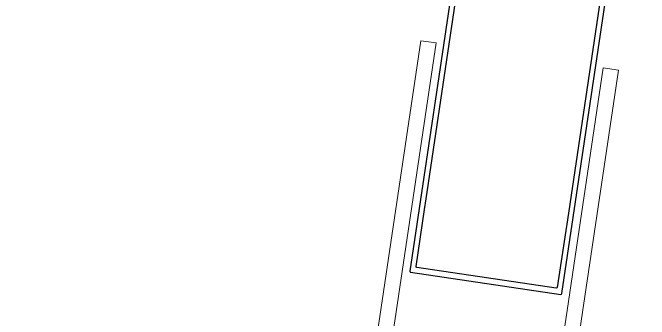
# Model space of a CAD drawing. Header units: millimetres. Extents: x 62878 to 70819, y -67946 to -61850.
# Drawn here: x 66731.2 to 66751.9, y -61932.83 to -61922.85 of the extents above; entities that cross this region are included whole.
import ezdxf

# ---------------------------------------------------------------- set-up
doc = ezdxf.new("R2010")
doc.units = ezdxf.units.MM
doc.linetypes.add('HIDDEN', pattern=[0.375, 0.25, -0.125])
for name, color, linetype, lineweight in [('BA DÖŞ.-yeni', 11, 'Continuous', 30), ('Dog_dos_yeni', 63, 'Continuous', 5), ('DOGRAMA', 171, 'Continuous', 0)]:
    doc.layers.add(name, color=color, linetype=linetype, lineweight=lineweight)

msp = doc.modelspace()

# ---------------------------------------------------------------- linework, layer by layer
msp.add_lwpolyline([(68896.02066502631, -63031.43519410248), (69030.25944186504, -63071.18378898385), (69185.2789618937, -62547.65255934227), (68892.99857577804, -62461.10726346668, 1.044367817173394), (68063.1984222013, -62298.72991434322, 0.2043746373996395), (63106.96025407397, -62494.78258919505, 0.3539527355379972), (62932.93996584662, -62997.825353625), (63753.18486962488, -65779.59786478638), (64154.95366467919, -67142.15251756221), (65336.72250243354, -66792.62198400985), (65336.69978150922, -66829.11190277508), (65270.53542169294, -66829.0707046726, 0.6267890062731037), (65270.19918370779, -67369.07059999109), (65531.84452784718, -67369.23351688065, 0.9262424964682344), (66130.08755876668, -67369.60602071379), (66391.73290290477, -67369.76893760463, 0.6267427171847498), (66392.06914089088, -66829.76904228561), (66326.14716633759, -66829.72799510749), (66326.16988726193, -66793.2380763422), (67506.155742504, -67144.12829054108), (68467.02457055586, -63899.0863823687), (68625.20366853199, -63946.03714330423), (68896.02440533682, -63031.42256234252)], format="xyb")
at = {"layer": 'BA DÖŞ.-yeni', "linetype": 'HIDDEN', "ltscale": 150}
msp.add_arc((65815.0392658321, -68607.15258971277), 6697.93692342701, 70.74616030420842, 109.2968468472022, dxfattribs=at)
at = {"layer": 'Dog_dos_yeni'}
for points in [[(66734.8700312477, -61952.66227936369), (66751.68565912082, -61955.15920932533), (66751.75909823735, -61954.66463203494), (66746.56603668825, -61953.89352131149), (66750.89894456285, -61924.71346117873), (66750.40436727248, -61924.6400220622), (66746.07145939792, -61953.82008219496), (66740.63110920368, -61953.01225191326), (66744.96401707825, -61923.83219178054), (66744.46943978788, -61923.75875266398), (66740.13653191327, -61952.93881279674), (66734.94347036423, -61952.16770207327), (66734.8700312477, -61952.66227936369)], [(66734.87003124767, -61952.66227936388), (66751.68565912079, -61955.15920932549), (66751.75909823732, -61954.66463203508), (66746.56603668824, -61953.89352131165), (66750.89894456284, -61924.71346117889), (66750.40436727245, -61924.64002206241), (66746.07145939789, -61953.82008219515), (66740.63110920362, -61953.01225191342), (66744.96401707822, -61923.8321917807), (66744.46943978788, -61923.75875266419), (66740.13653191326, -61952.93881279691), (66734.94347036422, -61952.16770207348), (66734.87003124767, -61952.66227936388)]]:
    msp.add_lwpolyline(points, close=True, dxfattribs=at)
at = {"layer": 'DOGRAMA', "lineweight": -2}
msp.add_lwpolyline([(68355.72808668052, -61957.86010398282, 0.2737364000647933), (68066.90955003549, -62277.7212358757, 0.2092949010110247), (68023.71017518625, -62283.85188166666, 0.1983676314706158), (63201.05260393125, -62451.10786955556)], format="xyb", dxfattribs=at)
at = {"layer": 'DOGRAMA', "lineweight": -2, "ltscale": 0.5}
msp.add_lwpolyline([(66745.66222189888, -61920.8322067758), (66744.11412532264, -61931.25789605713, 0.4142135623729288), (66744.13939361309, -61931.29197704156), (66749.02581724207, -61932.01755551276, 0.4142135623729288), (66749.05989822651, -61931.99228722231), (66750.60799480273, -61921.56659794101, 0.4142135623732619)], format="xyb", dxfattribs=at)
msp.add_lwpolyline([(66749.23435816131, -61929.59187814653), (66749.18295077971, -61929.93808224979), (66748.90828848394, -61931.78780131588, -0.4142135623730953), (66748.87420749952, -61931.81306960624), (66744.34387951955, -61931.14036729895, -0.4142135623730951), (66744.31861122916, -61931.10628631453), (66744.59327352492, -61929.25656724851), (66744.64468090647, -61928.91036314522), (66745.7521427836, -61921.45213760623, -0.4142135623730951), (66745.78622376802, -61921.42686931579), (66750.31655174796, -61922.0995716231, -0.4142135623722071), (66750.34182003836, -61922.1336526075)], format="xyb", close=True, dxfattribs=at)

doc.saveas('drawing.dxf')
